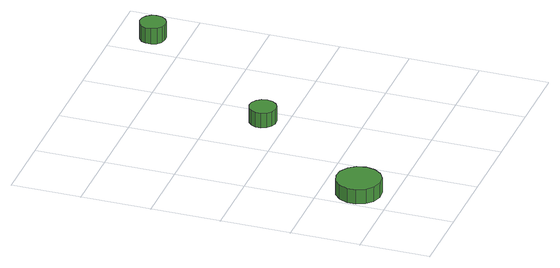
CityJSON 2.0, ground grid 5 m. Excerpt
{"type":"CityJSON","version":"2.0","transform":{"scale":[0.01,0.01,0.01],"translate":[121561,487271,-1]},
"CityObjects":{
"tree1":{"type":"SolitaryVegetationObject","attributes":{"function":"something"},"geometry":[{"type":"MultiSurface","lod":"1","boundaries":[[[0,1,2,3,4,5,6,7,8,9,10,11,12,13,14]],[[15,16,17,18,19,20,21,22,23,24,25,26,27,28,29]],[[0,29,28,1]],[[1,28,27,2]],[[2,27,26,3]],[[3,26,25,4]],[[4,25,24,5]],[[5,24,23,6]],[[6,23,22,7]],[[7,22,21,8]],[[8,21,20,9]],[[9,20,19,10]],[[10,19,18,11]],[[11,18,17,12]],[[12,17,16,13]],[[13,16,15,14]],[[14,15,29,0]]]}]},
"tree2":{"type":"SolitaryVegetationObject","attributes":{"function":"something"},"geometry":[{"type":"MultiSurface","lod":"1","boundaries":[[[30,31,32,33,34,35,36,37,38,39,40,41,42,43,44]],[[45,46,47,48,49,50,51,52,53,54,55,56,57,58,59]],[[30,59,58,31]],[[31,58,57,32]],[[32,57,56,33]],[[33,56,55,34]],[[34,55,54,35]],[[35,54,53,36]],[[36,53,52,37]],[[37,52,51,38]],[[38,51,50,39]],[[39,50,49,40]],[[40,49,48,41]],[[41,48,47,42]],[[42,47,46,43]],[[43,46,45,44]],[[44,45,59,30]]]}]},
"tree3":{"type":"SolitaryVegetationObject","attributes":{"function":"something"},"geometry":[{"type":"MultiSurface","lod":"1","boundaries":[[[60,61,62,63,64,65,66,67,68,69,70,71,72,73,74]],[[75,76,77,78,79,80,81,82,83,84,85,86,87,88,89]],[[60,89,88,61]],[[61,88,87,62]],[[62,87,86,63]],[[63,86,85,64]],[[64,85,84,65]],[[65,84,83,66]],[[66,83,82,67]],[[67,82,81,68]],[[68,81,80,69]],[[69,80,79,70]],[[70,79,78,71]],[[71,78,77,72]],[[72,77,76,73]],[[73,76,75,74]],[[74,75,89,60]]]}]}
},
"vertices":[
[335,240,174],[321,305,174],[282,359,174],[224,392,174],[158,399,174],[95,379,174],[46,334,174],[19,273,174],[19,207,174],[46,146,174],[95,102,174],[158,81,174],[224,88,174],[282,121,174],[321,175,174],[321,175,62],[282,121,62],[224,88,62],[158,81,62],[95,102,62],[46,146,62],[19,207,62],[19,273,62],[46,334,62],[95,379,62],[158,399,62],[224,392,62],[282,359,62],[321,305,62],[335,240,62],
[979,1170,175],[970,1209,175],[947,1241,175],[912,1261,175],[873,1265,175],[835,1253,175],[805,1226,175],[789,1190,175],[789,1150,175],[805,1114,175],[835,1087,175],[873,1075,175],[912,1079,175],[947,1099,175],[970,1131,175],[970,1131,62],[947,1099,62],[912,1079,62],[873,1075,62],[835,1087,62],[805,1114,62],[789,1150,62],[789,1190,62],[805,1226,62],[835,1253,62],[873,1265,62],[912,1261,62],[947,1241,62],[970,1209,62],[979,1170,62],
[1807,2244,183],[1799,2281,183],[1776,2312,183],[1743,2332,183],[1704,2336,183],[1668,2324,183],[1639,2298,183],[1623,2263,183],[1623,2224,183],[1639,2189,183],[1668,2163,183],[1704,2152,183],[1743,2156,183],[1776,2175,183],[1799,2206,183],[1799,2206,62],[1776,2175,62],[1743,2156,62],[1704,2152,62],[1668,2163,62],[1639,2189,62],[1623,2224,62],[1623,2263,62],[1639,2298,62],[1668,2324,62],[1704,2336,62],[1743,2332,62],[1776,2312,62],[1799,2281,62],[1807,2244,62]
]}
